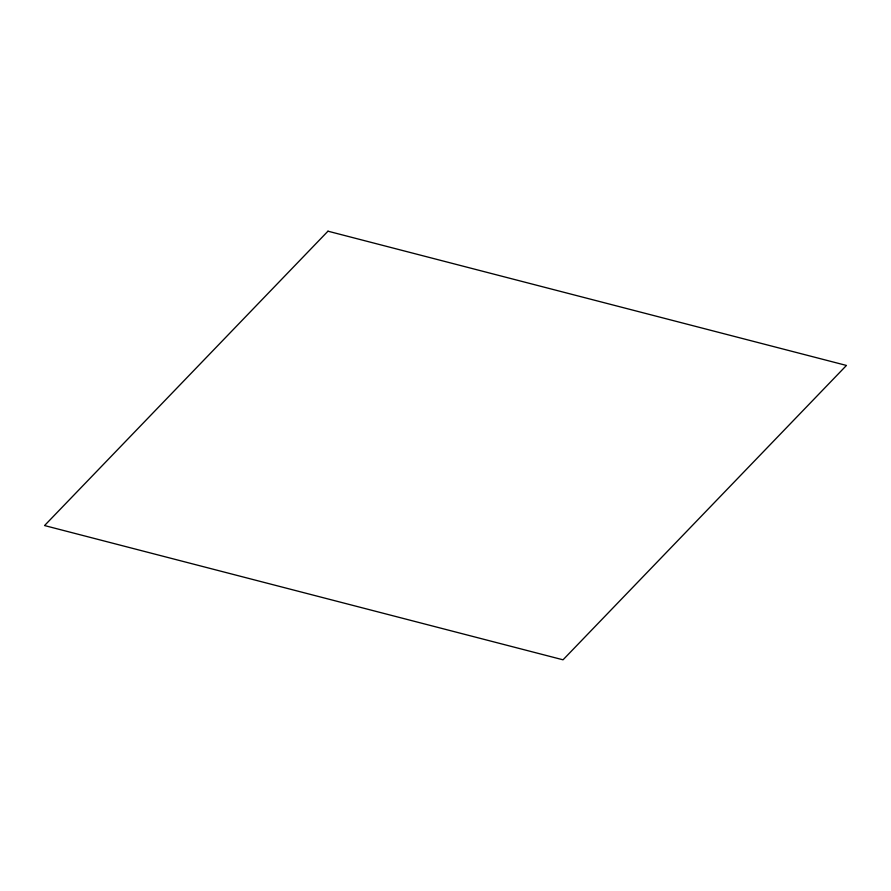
<?xml version="1.0" encoding="UTF-8"?>
<svg xmlns="http://www.w3.org/2000/svg" width="891" height="891" viewBox="0 0 891 891"><rect width="100%" height="100%" fill="white"/><g stroke="black" fill="none" stroke-linecap="round" stroke-linejoin="round"><path stroke-width="1.34" d="M327.966 231.192L44.55 525.556L563.034 659.808L846.45 365.444L327.966 231.192"/></g></svg>
